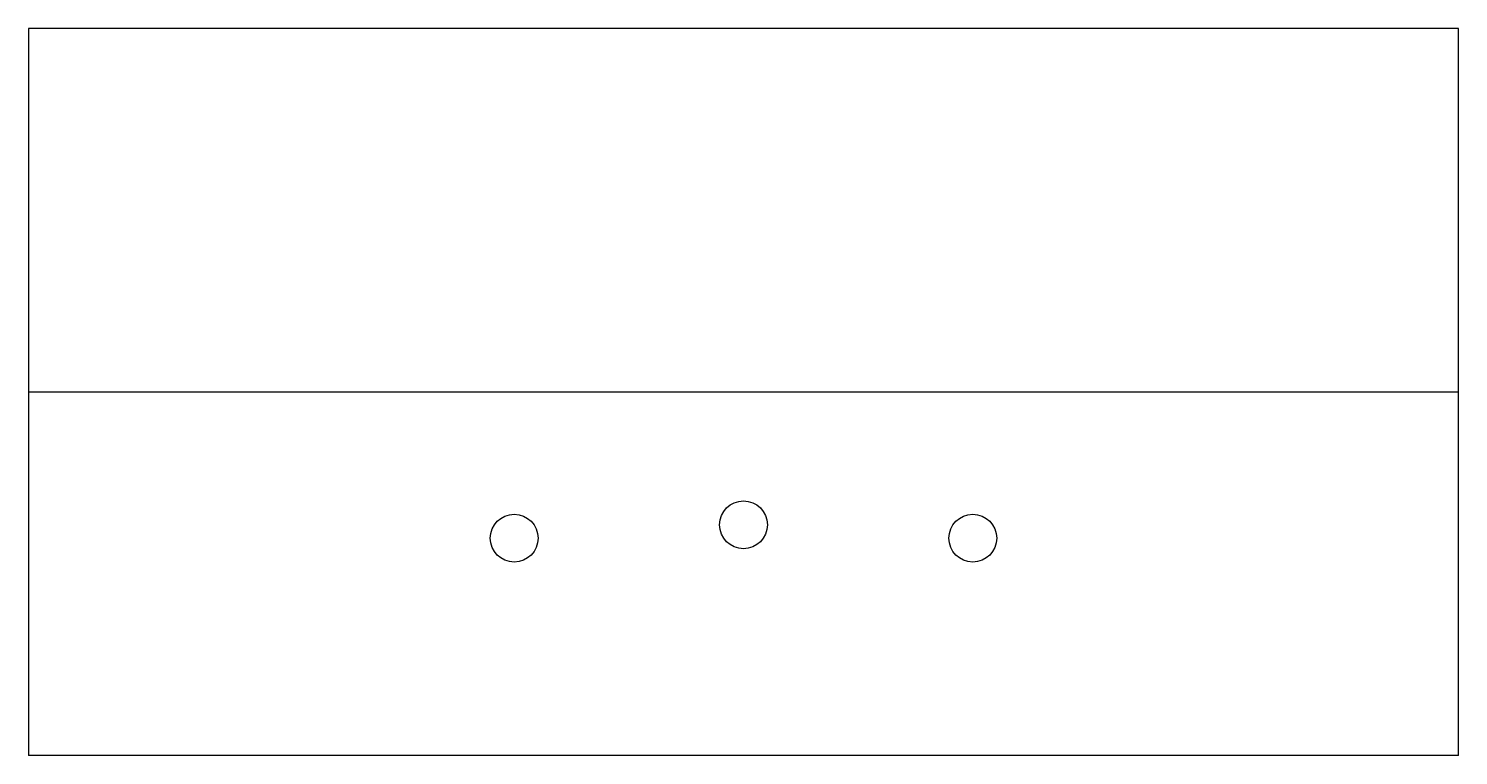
# Model space of a CAD drawing. Header units: millimetres. Extents: x -374 to 374, y -152 to 228.
import ezdxf

# ---------------------------------------------------------------- set-up
doc = ezdxf.new("R2010")
doc.units = ezdxf.units.MM
doc.layers.add('Default', color=7, linetype='Continuous')

msp = doc.modelspace()

# ---------------------------------------------------------------- linework, layer by layer
at = {"layer": 'Default'}
for p, q in [((374, 37.5), (-374, 37.5)), ((374, -152.5), (-374, -152.5))]:
    msp.add_line(p, q, dxfattribs=at)
msp.add_lwpolyline([(374, -152.5), (374, 227.5), (-374, 227.5), (-374, -152.5)], dxfattribs=at)
for centre in [(0, -31.92), (-119.96, -38.92), (119.96, -38.92)]:
    msp.add_circle(centre, 12.5, dxfattribs=at)

doc.saveas('drawing.dxf')
